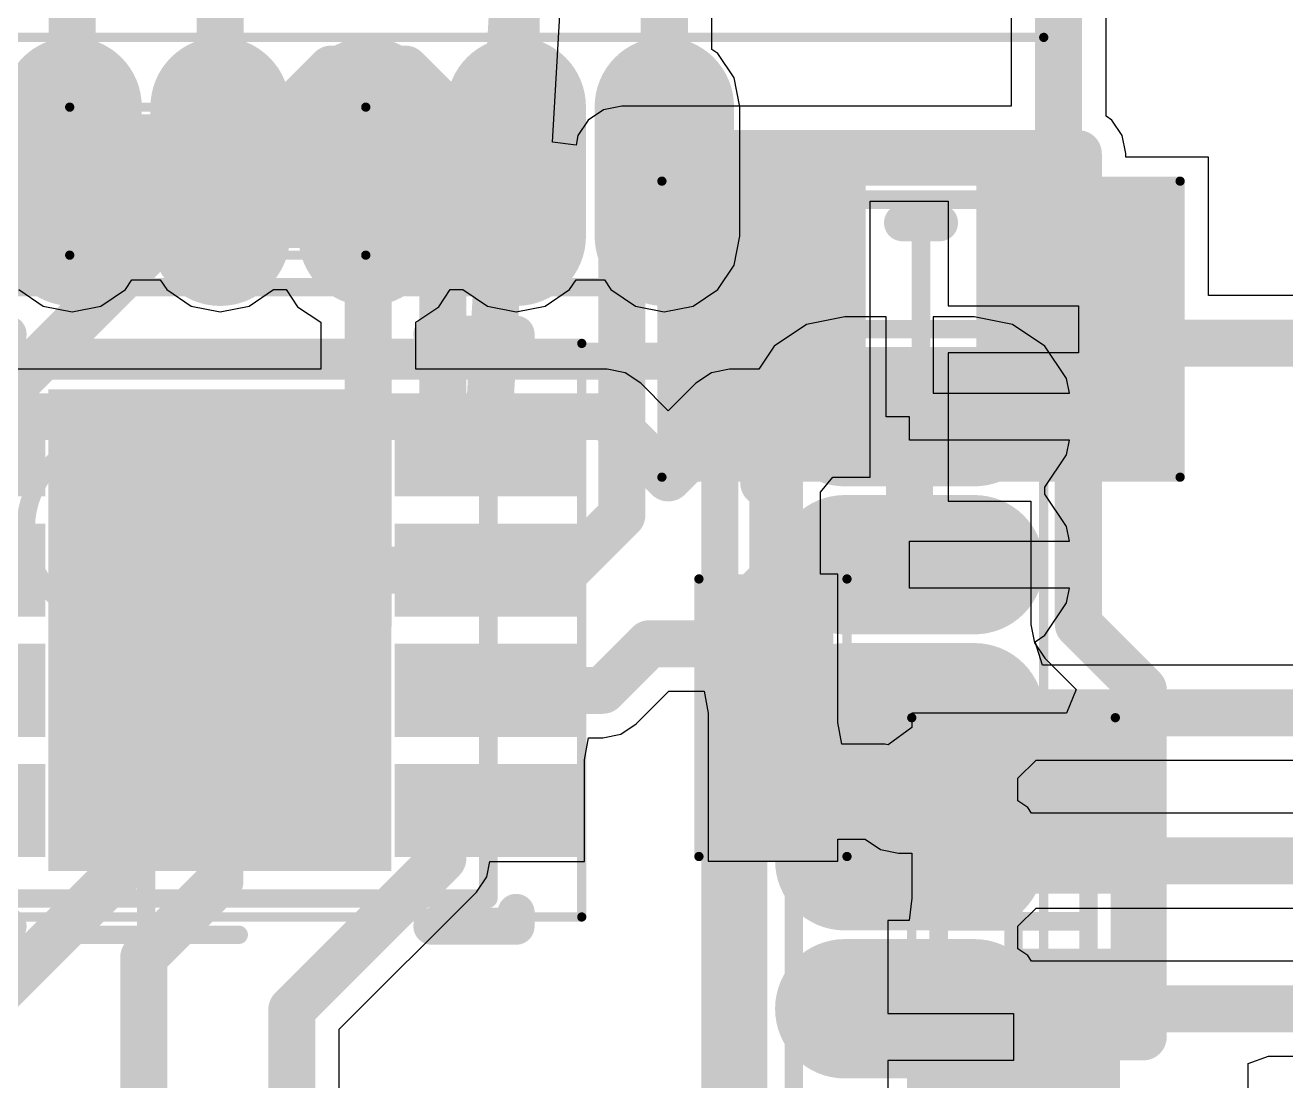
# Model space of a CAD drawing. Header units: millimetres. Extents: x 60.3 to 156.5, y 68.2 to 164.5.
# Drawn here: x 76.56 to 83.37, y 117.26 to 122.97 of the extents above; entities that cross this region are included whole.
import ezdxf

# ---------------------------------------------------------------- set-up
doc = ezdxf.new("R2010")
doc.units = ezdxf.units.MM
for name, color, linetype in [('BottomLayer', 5, 'Continuous'), ('BottomOverlay', 54, 'Continuous'), ('BottomPaste', 16, 'Continuous'), ('BottomSolder', 6, 'Continuous'), ('KeepOutLayer', 6, 'Continuous'), ('Mechanical13', 56, 'Continuous'), ('Mechanical15', 56, 'Continuous'), ('TopLayer', 1, 'Continuous'), ('TopOverlay', 2, 'Continuous'), ('TopPaste', 8, 'Continuous'), ('TopSolder', 216, 'Continuous')]:
    doc.layers.add(name, color=color, linetype=linetype)

# ---------------------------------------------------------------- blocks, each defined once
blk = doc.blocks.new('CAP0805_13')
at = {"layer": 'Mechanical13', "const_width": 0.1}
for points in [[(-1.1, 0.7), (1.1, 0.7)], [(-1.1, -0.7), (-1.1, 0.7)], [(1.1, -0.7), (1.1, 0.7)], [(-1.1, -0.7), (1.1, -0.7)]]:
    blk.add_lwpolyline(points, dxfattribs=at)
at = {"layer": 'Mechanical13', "const_width": 0.05}
for points in [[(-1.125, 0.7, 1), (-1.075, 0.7, 1)], [(-1.125, 0.7, 1), (-1.075, 0.7, 1)], [(1.075, 0.7, 1), (1.125, 0.7, 1)], [(1.075, 0.7, 1), (1.125, 0.7, 1)], [(-1.125, -0.7, 1), (-1.075, -0.7, 1)], [(-1.125, -0.7, 1), (-1.075, -0.7, 1)], [(1.075, -0.7, 1), (1.125, -0.7, 1)], [(1.075, -0.7, 1), (1.125, -0.7, 1)]]:
    blk.add_lwpolyline(points, format="xyb", close=True, dxfattribs=at)
at = {"layer": 'Mechanical15'}
for points, const_width in [([(-1.4, -0.8), (-1.4, 0.8)], 0.05), ([(-1.4, 0.8), (1.4, 0.8)], 0.05), ([(1.4, -0.8), (1.4, 0.8)], 0.05), ([(0, -0.5), (0, 0.5)], 0.1), ([(-0.5, 0), (0.5, 0)], 0.1), ([(-1.4, -0.8), (1.4, -0.8)], 0.05)]:
    blk.add_lwpolyline(points, dxfattribs=dict(at, const_width=const_width))
for points, const_width in [([(-1.4125, 0.8, 1), (-1.3875, 0.8, 1)], 0.025), ([(-1.4125, 0.8, 1), (-1.3875, 0.8, 1)], 0.025), ([(1.3875, 0.8, 1), (1.4125, 0.8, 1)], 0.025), ([(1.3875, 0.8, 1), (1.4125, 0.8, 1)], 0.025), ([(-0.025, 0.5, 1), (0.025, 0.5, 1)], 0.05), ([(-0.525, 0, 1), (-0.475, 0, 1)], 0.05), ([(0.475, 0, 1), (0.525, 0, 1)], 0.05), ([(-0.025, -0.5, 1), (0.025, -0.5, 1)], 0.05), ([(-1.4125, -0.8, 1), (-1.3875, -0.8, 1)], 0.025), ([(-1.4125, -0.8, 1), (-1.3875, -0.8, 1)], 0.025), ([(1.3875, -0.8, 1), (1.4125, -0.8, 1)], 0.025), ([(1.3875, -0.8, 1), (1.4125, -0.8, 1)], 0.025)]:
    blk.add_lwpolyline(points, format="xyb", close=True, dxfattribs=dict(at, const_width=const_width))
at = {"layer": 'TopLayer'}
for points in [[(-0.4, -0.675), (-0.4, 0.675), (-1.3, -0.675), (-1.3, 0.675)], [(1.3, -0.675), (1.3, 0.675), (0.4, -0.675), (0.4, 0.675)]]:
    blk.add_solid(points, dxfattribs=at)
at = {"layer": 'TopOverlay', "const_width": 0.2}
for points in [[(-0.1, 0.575), (0.1, 0.575)], [(-0.1, -0.575), (0.1, -0.575)]]:
    blk.add_lwpolyline(points, dxfattribs=at)
at = {"layer": 'TopOverlay', "const_width": 0.1}
for points in [[(-0.15, 0.575, 1), (-0.05, 0.575, 1)], [(0.05, 0.575, 1), (0.15, 0.575, 1)], [(-0.15, -0.575, 1), (-0.05, -0.575, 1)], [(0.05, -0.575, 1), (0.15, -0.575, 1)]]:
    blk.add_lwpolyline(points, format="xyb", close=True, dxfattribs=at)
at = {"layer": 'TopPaste'}
for points in [[(-0.4, -0.675), (-0.4, 0.675), (-1.3, -0.675), (-1.3, 0.675)], [(1.3, -0.675), (1.3, 0.675), (0.4, -0.675), (0.4, 0.675)]]:
    blk.add_solid(points, dxfattribs=at)
at = {"layer": 'TopSolder'}
for points in [[(-0.2984, -0.7766), (-0.2984, 0.7766), (-1.4016, -0.7766), (-1.4016, 0.7766)], [(1.4016, -0.7766), (1.4016, 0.7766), (0.2984, -0.7766), (0.2984, 0.7766)]]:
    blk.add_solid(points, dxfattribs=at)
blk = doc.blocks.new('CAP0603_15')
at = {"layer": 'Mechanical13', "const_width": 0.1}
for points in [[(0.85, 0.405), (-0.85, 0.405)], [(-0.85, -0.405), (-0.85, 0.405)], [(0.85, -0.405), (0.85, 0.405)], [(0.85, -0.405), (-0.85, -0.405)]]:
    blk.add_lwpolyline(points, dxfattribs=at)
at = {"layer": 'Mechanical13', "const_width": 0.05}
for points in [[(-0.875, 0.405, 1), (-0.825, 0.405, 1)], [(-0.875, 0.405, 1), (-0.825, 0.405, 1)], [(0.825, 0.405, 1), (0.875, 0.405, 1)], [(0.825, 0.405, 1), (0.875, 0.405, 1)], [(-0.875, -0.405, 1), (-0.825, -0.405, 1)], [(-0.875, -0.405, 1), (-0.825, -0.405, 1)], [(0.825, -0.405, 1), (0.875, -0.405, 1)], [(0.825, -0.405, 1), (0.875, -0.405, 1)]]:
    blk.add_lwpolyline(points, format="xyb", close=True, dxfattribs=at)
at = {"layer": 'Mechanical15'}
for points, const_width in [([(1.1, 0.55), (-1.1, 0.55)], 0.05), ([(-1.1, -0.55), (-1.1, 0.55)], 0.05), ([(1.1, -0.55), (1.1, 0.55)], 0.05), ([(0, -0.405), (0, 0.405)], 0.1), ([(0.405, 0), (-0.405, 0)], 0.1), ([(1.1, -0.55), (-1.1, -0.55)], 0.05)]:
    blk.add_lwpolyline(points, dxfattribs=dict(at, const_width=const_width))
for points, const_width in [([(-1.1125, 0.55, 1), (-1.0875, 0.55, 1)], 0.025), ([(-1.1125, 0.55, 1), (-1.0875, 0.55, 1)], 0.025), ([(1.0875, 0.55, 1), (1.1125, 0.55, 1)], 0.025), ([(1.0875, 0.55, 1), (1.1125, 0.55, 1)], 0.025), ([(-0.025, 0.405, 1), (0.025, 0.405, 1)], 0.05), ([(-0.43, 0, 1), (-0.38, 0, 1)], 0.05), ([(0.38, 0, 1), (0.43, 0, 1)], 0.05), ([(-0.025, -0.405, 1), (0.025, -0.405, 1)], 0.05), ([(-1.1125, -0.55, 1), (-1.0875, -0.55, 1)], 0.025), ([(-1.1125, -0.55, 1), (-1.0875, -0.55, 1)], 0.025), ([(1.0875, -0.55, 1), (1.1125, -0.55, 1)], 0.025), ([(1.0875, -0.55, 1), (1.1125, -0.55, 1)], 0.025)]:
    blk.add_lwpolyline(points, format="xyb", close=True, dxfattribs=dict(at, const_width=const_width))
at = {"layer": 'TopLayer'}
for points in [[(-0.25, -0.425), (-0.25, 0.425), (-1, -0.425), (-1, 0.425)], [(1, -0.425), (1, 0.425), (0.25, -0.425), (0.25, 0.425)]]:
    blk.add_solid(points, dxfattribs=at)
at = {"layer": 'TopPaste'}
for points in [[(-0.25, -0.425), (-0.25, 0.425), (-1, -0.425), (-1, 0.425)], [(1, -0.425), (1, 0.425), (0.25, -0.425), (0.25, 0.425)]]:
    blk.add_solid(points, dxfattribs=at)
at = {"layer": 'TopSolder'}
for points in [[(-0.1484, -0.5266), (-0.1484, 0.5266), (-1.1016, -0.5266), (-1.1016, 0.5266)], [(1.1016, -0.5266), (1.1016, 0.5266), (0.1484, -0.5266), (0.1484, 0.5266)]]:
    blk.add_solid(points, dxfattribs=at)
blk = doc.blocks.new('CAP0402_19')
at = {"layer": 'Mechanical13', "const_width": 0.1}
for points in [[(-0.5501, 0.275), (0.55, 0.275)], [(-0.5501, -0.275), (-0.5501, 0.275)], [(0.55, -0.275), (0.55, 0.275)], [(-0.5501, -0.275), (0.55, -0.275)]]:
    blk.add_lwpolyline(points, dxfattribs=at)
at = {"layer": 'Mechanical13', "const_width": 0.05}
for points in [[(-0.5751, 0.275, 1), (-0.5251, 0.275, 1)], [(-0.5751, 0.275, 1), (-0.5251, 0.275, 1)], [(0.525, 0.275, 1), (0.575, 0.275, 1)], [(0.525, 0.275, 1), (0.575, 0.275, 1)], [(-0.5751, -0.275, 1), (-0.5251, -0.275, 1)], [(-0.5751, -0.275, 1), (-0.5251, -0.275, 1)], [(0.525, -0.275, 1), (0.575, -0.275, 1)], [(0.525, -0.275, 1), (0.575, -0.275, 1)]]:
    blk.add_lwpolyline(points, format="xyb", close=True, dxfattribs=at)
at = {"layer": 'Mechanical15'}
for points, const_width in [([(-0.8001, -0.4), (-0.8001, 0.4)], 0.05), ([(-0.8001, 0.4), (0.7999, 0.4)], 0.05), ([(0.7999, -0.4), (0.7999, 0.4)], 0.05), ([(-0.0001, -0.275), (-0.0001, 0.275)], 0.1), ([(-0.275, 0), (0.2749, 0)], 0.1), ([(-0.8001, -0.4), (0.7999, -0.4)], 0.05)]:
    blk.add_lwpolyline(points, dxfattribs=dict(at, const_width=const_width))
for points, const_width in [([(-0.8126, 0.4, 1), (-0.7876, 0.4, 1)], 0.025), ([(-0.8126, 0.4, 1), (-0.7876, 0.4, 1)], 0.025), ([(0.7874, 0.4, 1), (0.8124, 0.4, 1)], 0.025), ([(0.7874, 0.4, 1), (0.8124, 0.4, 1)], 0.025), ([(-0.0251, 0.275, 1), (0.0249, 0.275, 1)], 0.05), ([(-0.3, 0, 1), (-0.25, 0, 1)], 0.05), ([(0.2499, 0, 1), (0.2999, 0, 1)], 0.05), ([(-0.0251, -0.275, 1), (0.0249, -0.275, 1)], 0.05), ([(-0.8126, -0.4, 1), (-0.7876, -0.4, 1)], 0.025), ([(-0.8126, -0.4, 1), (-0.7876, -0.4, 1)], 0.025), ([(0.7874, -0.4, 1), (0.8124, -0.4, 1)], 0.025), ([(0.7874, -0.4, 1), (0.8124, -0.4, 1)], 0.025)]:
    blk.add_lwpolyline(points, format="xyb", close=True, dxfattribs=dict(at, const_width=const_width))
at = {"layer": 'TopLayer'}
for points in [[(-0.1401, -0.26), (-0.1401, 0.26), (-0.6801, -0.26), (-0.6801, 0.26)], [(0.68, -0.26), (0.68, 0.26), (0.14, -0.26), (0.14, 0.26)]]:
    blk.add_solid(points, dxfattribs=at)
at = {"layer": 'TopPaste'}
for points in [[(-0.1401, -0.26), (-0.1401, 0.26), (-0.6801, -0.26), (-0.6801, 0.26)], [(0.68, -0.26), (0.68, 0.26), (0.14, -0.26), (0.14, 0.26)]]:
    blk.add_solid(points, dxfattribs=at)
at = {"layer": 'TopSolder'}
for points in [[(-0.0385, -0.3616), (-0.0385, 0.3616), (-0.7817, -0.3616), (-0.7817, 0.3616)], [(0.7816, -0.3616), (0.7816, 0.3616), (0.0384, -0.3616), (0.0384, 0.3616)]]:
    blk.add_solid(points, dxfattribs=at)
blk = doc.blocks.new('RES0402_58')
at = {"layer": 'Mechanical13', "const_width": 0.1}
for points in [[(-0.55, -0.275), (-0.55, 0.275)], [(0.55, 0.275), (-0.55, 0.275)], [(0.55, -0.275), (0.55, 0.275)], [(0.55, -0.275), (-0.55, -0.275)]]:
    blk.add_lwpolyline(points, dxfattribs=at)
at = {"layer": 'Mechanical13', "const_width": 0.05}
for points in [[(-0.575, 0.275, 1), (-0.525, 0.275, 1)], [(-0.575, 0.275, 1), (-0.525, 0.275, 1)], [(0.525, 0.275, 1), (0.575, 0.275, 1)], [(0.525, 0.275, 1), (0.575, 0.275, 1)], [(-0.575, -0.275, 1), (-0.525, -0.275, 1)], [(-0.575, -0.275, 1), (-0.525, -0.275, 1)], [(0.525, -0.275, 1), (0.575, -0.275, 1)], [(0.525, -0.275, 1), (0.575, -0.275, 1)]]:
    blk.add_lwpolyline(points, format="xyb", close=True, dxfattribs=at)
at = {"layer": 'Mechanical15'}
for points, const_width in [([(-0.75, -0.4), (-0.75, 0.4)], 0.05), ([(0.75, 0.4), (-0.75, 0.4)], 0.05), ([(0.75, -0.4), (0.75, 0.4)], 0.05), ([(0, -0.275), (0, 0.275)], 0.1), ([(0.275, 0), (-0.275, 0)], 0.1), ([(0.75, -0.4), (-0.75, -0.4)], 0.05)]:
    blk.add_lwpolyline(points, dxfattribs=dict(at, const_width=const_width))
for points, const_width in [([(-0.7625, 0.4, 1), (-0.7375, 0.4, 1)], 0.025), ([(-0.7625, 0.4, 1), (-0.7375, 0.4, 1)], 0.025), ([(0.7375, 0.4, 1), (0.7625, 0.4, 1)], 0.025), ([(0.7375, 0.4, 1), (0.7625, 0.4, 1)], 0.025), ([(-0.025, 0.275, 1), (0.025, 0.275, 1)], 0.05), ([(-0.3, 0, 1), (-0.25, 0, 1)], 0.05), ([(0.25, 0, 1), (0.3, 0, 1)], 0.05), ([(-0.025, -0.275, 1), (0.025, -0.275, 1)], 0.05), ([(-0.7625, -0.4, 1), (-0.7375, -0.4, 1)], 0.025), ([(-0.7625, -0.4, 1), (-0.7375, -0.4, 1)], 0.025), ([(0.7375, -0.4, 1), (0.7625, -0.4, 1)], 0.025), ([(0.7375, -0.4, 1), (0.7625, -0.4, 1)], 0.025)]:
    blk.add_lwpolyline(points, format="xyb", close=True, dxfattribs=dict(at, const_width=const_width))
at = {"layer": 'TopLayer'}
for points in [[(-0.15, -0.225), (-0.15, 0.225), (-0.65, -0.225), (-0.65, 0.225)], [(0.65, -0.225), (0.65, 0.225), (0.15, -0.225), (0.15, 0.225)]]:
    blk.add_solid(points, dxfattribs=at)
at = {"layer": 'TopPaste'}
for points in [[(-0.15, -0.225), (-0.15, 0.225), (-0.65, -0.225), (-0.65, 0.225)], [(0.65, -0.225), (0.65, 0.225), (0.15, -0.225), (0.15, 0.225)]]:
    blk.add_solid(points, dxfattribs=at)
at = {"layer": 'TopSolder'}
for points in [[(-0.0484, -0.3266), (-0.0484, 0.3266), (-0.7516, -0.3266), (-0.7516, 0.3266)], [(0.7516, -0.3266), (0.7516, 0.3266), (0.0484, -0.3266), (0.0484, 0.3266)]]:
    blk.add_solid(points, dxfattribs=at)
blk = doc.blocks.new('LQFP32_B_66')
at = {"layer": 'BottomLayer', "const_width": 0.55}
for points in [[(4.475, 0.4), (3.775, 0.4)], [(4.475, -0.4), (3.775, -0.4)], [(4.475, -1.2), (3.775, -1.2)], [(4.475, -2), (3.775, -2)], [(4.475, -2.8), (3.775, -2.8)], [(-0.4, -3.775), (-0.4, -4.475)], [(0.4, -3.775), (0.4, -4.475)], [(1.2, -3.775), (1.2, -4.475)], [(2, -3.775), (2, -4.475)], [(2.8, -3.775), (2.8, -4.475)]]:
    blk.add_lwpolyline(points, dxfattribs=at)
at = {"layer": 'BottomLayer', "const_width": 0.275}
for points in [[(3.6375, 0.4, 1), (3.9125, 0.4, 1)], [(4.3375, 0.4, 1), (4.6125, 0.4, 1)], [(3.6375, -0.4, 1), (3.9125, -0.4, 1)], [(4.3375, -0.4, 1), (4.6125, -0.4, 1)], [(3.6375, -1.2, 1), (3.9125, -1.2, 1)], [(4.3375, -1.2, 1), (4.6125, -1.2, 1)], [(3.6375, -2, 1), (3.9125, -2, 1)], [(4.3375, -2, 1), (4.6125, -2, 1)], [(3.6375, -2.8, 1), (3.9125, -2.8, 1)], [(4.3375, -2.8, 1), (4.6125, -2.8, 1)], [(-0.5375, -3.775, 1), (-0.2625, -3.775, 1)], [(0.2625, -3.775, 1), (0.5375, -3.775, 1)], [(1.0625, -3.775, 1), (1.3375, -3.775, 1)], [(1.8625, -3.775, 1), (2.1375, -3.775, 1)], [(2.6625, -3.775, 1), (2.9375, -3.775, 1)], [(-0.5375, -4.475, 1), (-0.2625, -4.475, 1)], [(0.2625, -4.475, 1), (0.5375, -4.475, 1)], [(1.0625, -4.475, 1), (1.3375, -4.475, 1)], [(1.8625, -4.475, 1), (2.1375, -4.475, 1)], [(2.6625, -4.475, 1), (2.9375, -4.475, 1)]]:
    blk.add_lwpolyline(points, format="xyb", close=True, dxfattribs=at)
at = {"layer": 'BottomOverlay', "const_width": 0.2}
for points in [[(3.1, 3.1), (3.1, -3.1)], [(-3.1, -3.1), (3.1, -3.1)]]:
    blk.add_lwpolyline(points, dxfattribs=at)
at = {"layer": 'BottomOverlay', "const_width": 0.1}
blk.add_lwpolyline([(3.05, -3.1, 1), (3.15, -3.1, 1)], format="xyb", close=True, dxfattribs=at)
blk.add_lwpolyline([(3.05, -3.1, 1), (3.15, -3.1, 1)], format="xyb", close=True, dxfattribs=at)
at = {"layer": 'BottomPaste', "const_width": 0.55}
for points in [[(4.475, 0.4), (3.775, 0.4)], [(4.475, -0.4), (3.775, -0.4)], [(4.475, -1.2), (3.775, -1.2)], [(4.475, -2), (3.775, -2)], [(4.475, -2.8), (3.775, -2.8)], [(-0.4, -3.775), (-0.4, -4.475)], [(0.4, -3.775), (0.4, -4.475)], [(1.2, -3.775), (1.2, -4.475)], [(2, -3.775), (2, -4.475)], [(2.8, -3.775), (2.8, -4.475)]]:
    blk.add_lwpolyline(points, dxfattribs=at)
at = {"layer": 'BottomPaste', "const_width": 0.275}
for points in [[(3.6375, 0.4, 1), (3.9125, 0.4, 1)], [(4.3375, 0.4, 1), (4.6125, 0.4, 1)], [(3.6375, -0.4, 1), (3.9125, -0.4, 1)], [(4.3375, -0.4, 1), (4.6125, -0.4, 1)], [(3.6375, -1.2, 1), (3.9125, -1.2, 1)], [(4.3375, -1.2, 1), (4.6125, -1.2, 1)], [(3.6375, -2, 1), (3.9125, -2, 1)], [(4.3375, -2, 1), (4.6125, -2, 1)], [(3.6375, -2.8, 1), (3.9125, -2.8, 1)], [(4.3375, -2.8, 1), (4.6125, -2.8, 1)], [(-0.5375, -3.775, 1), (-0.2625, -3.775, 1)], [(0.2625, -3.775, 1), (0.5375, -3.775, 1)], [(1.0625, -3.775, 1), (1.3375, -3.775, 1)], [(1.8625, -3.775, 1), (2.1375, -3.775, 1)], [(2.6625, -3.775, 1), (2.9375, -3.775, 1)], [(-0.5375, -4.475, 1), (-0.2625, -4.475, 1)], [(0.2625, -4.475, 1), (0.5375, -4.475, 1)], [(1.0625, -4.475, 1), (1.3375, -4.475, 1)], [(1.8625, -4.475, 1), (2.1375, -4.475, 1)], [(2.6625, -4.475, 1), (2.9375, -4.475, 1)]]:
    blk.add_lwpolyline(points, format="xyb", close=True, dxfattribs=at)
at = {"layer": 'BottomSolder', "const_width": 0.7532}
for points in [[(4.475, 0.4), (3.775, 0.4)], [(4.475, -0.4), (3.775, -0.4)], [(4.475, -1.2), (3.775, -1.2)], [(4.475, -2), (3.775, -2)], [(4.475, -2.8), (3.775, -2.8)], [(-0.4, -3.775), (-0.4, -4.475)], [(0.4, -3.775), (0.4, -4.475)], [(1.2, -3.775), (1.2, -4.475)], [(2, -3.775), (2, -4.475)], [(2.8, -3.775), (2.8, -4.475)]]:
    blk.add_lwpolyline(points, dxfattribs=at)
at = {"layer": 'BottomSolder', "const_width": 0.3766}
for points in [[(3.5867, 0.4, 1), (3.9633, 0.4, 1)], [(4.2867, 0.4, 1), (4.6633, 0.4, 1)], [(3.5867, -0.4, 1), (3.9633, -0.4, 1)], [(4.2867, -0.4, 1), (4.6633, -0.4, 1)], [(3.5867, -1.2, 1), (3.9633, -1.2, 1)], [(4.2867, -1.2, 1), (4.6633, -1.2, 1)], [(3.5867, -2, 1), (3.9633, -2, 1)], [(4.2867, -2, 1), (4.6633, -2, 1)], [(3.5867, -2.8, 1), (3.9633, -2.8, 1)], [(4.2867, -2.8, 1), (4.6633, -2.8, 1)], [(-0.5883, -3.775, 1), (-0.2117, -3.775, 1)], [(0.2117, -3.775, 1), (0.5883, -3.775, 1)], [(1.0117, -3.775, 1), (1.3883, -3.775, 1)], [(1.8117, -3.775, 1), (2.1883, -3.775, 1)], [(2.6117, -3.775, 1), (2.9883, -3.775, 1)], [(-0.5883, -4.475, 1), (-0.2117, -4.475, 1)], [(0.2117, -4.475, 1), (0.5883, -4.475, 1)], [(1.0117, -4.475, 1), (1.3883, -4.475, 1)], [(1.8117, -4.475, 1), (2.1883, -4.475, 1)], [(2.6117, -4.475, 1), (2.9883, -4.475, 1)]]:
    blk.add_lwpolyline(points, format="xyb", close=True, dxfattribs=at)
at = {"layer": 'Mechanical13', "const_width": 0.1}
for points in [[(3.5, 3.5), (3.5, -3.5)], [(-3.5, -3.5), (3.5, -3.5)]]:
    blk.add_lwpolyline(points, dxfattribs=at)
at = {"layer": 'Mechanical13', "const_width": 0.05}
blk.add_lwpolyline([(3.475, -3.5, 1), (3.525, -3.5, 1)], format="xyb", close=True, dxfattribs=at)
blk.add_lwpolyline([(3.475, -3.5, 1), (3.525, -3.5, 1)], format="xyb", close=True, dxfattribs=at)
at = {"layer": 'Mechanical15'}
for points, const_width in [([(4.85, 4.85), (4.85, -4.85)], 0.05), ([(0, 0.5), (0, -0.5)], 0.1), ([(-0.5, 0), (0.5, 0)], 0.1), ([(-4.85, -4.85), (4.85, -4.85)], 0.05)]:
    blk.add_lwpolyline(points, dxfattribs=dict(at, const_width=const_width))
for points, const_width in [([(-0.025, 0.5, 1), (0.025, 0.5, 1)], 0.05), ([(-0.525, 0, 1), (-0.475, 0, 1)], 0.05), ([(0.475, 0, 1), (0.525, 0, 1)], 0.05), ([(-0.025, -0.5, 1), (0.025, -0.5, 1)], 0.05), ([(4.8375, -4.85, 1), (4.8625, -4.85, 1)], 0.025), ([(4.8375, -4.85, 1), (4.8625, -4.85, 1)], 0.025)]:
    blk.add_lwpolyline(points, format="xyb", close=True, dxfattribs=dict(at, const_width=const_width))
blk = doc.blocks.new('VSON8_69')
at = {"layer": 'Mechanical13', "const_width": 0.1}
for points in [[(-1.45, -1.45), (-1.45, 1.45)], [(-1.45, 1.45), (1.45, 1.45)], [(1.45, -1.45), (1.45, 1.45)], [(-1.45, -1.45), (1.45, -1.45)]]:
    blk.add_lwpolyline(points, dxfattribs=at)
at = {"layer": 'Mechanical13'}
for points, const_width in [([(-1.475, 1.45, 1), (-1.425, 1.45, 1)], 0.05), ([(-1.475, 1.45, 1), (-1.425, 1.45, 1)], 0.05), ([(1.425, 1.45, 1), (1.475, 1.45, 1)], 0.05), ([(1.425, 1.45, 1), (1.475, 1.45, 1)], 0.05), ([(-0.05, 0.55, 1), (-1.05, 0.55, 1)], 0.1), ([(-1.075, 0.55, 1), (-1.025, 0.55, 1)], 0.05), ([(-0.075, 0.55, 1), (-0.025, 0.55, 1)], 0.05), ([(-1.475, -1.45, 1), (-1.425, -1.45, 1)], 0.05), ([(-1.475, -1.45, 1), (-1.425, -1.45, 1)], 0.05), ([(1.425, -1.45, 1), (1.475, -1.45, 1)], 0.05), ([(1.425, -1.45, 1), (1.475, -1.45, 1)], 0.05)]:
    blk.add_lwpolyline(points, format="xyb", close=True, dxfattribs=dict(at, const_width=const_width))
at = {"layer": 'Mechanical15'}
for points, const_width in [([(-1.955, -1.55), (-1.955, 1.55)], 0.05), ([(-1.955, 1.55), (1.955, 1.55)], 0.05), ([(1.955, -1.55), (1.955, 1.55)], 0.05), ([(0, -0.5), (0, 0.5)], 0.1), ([(-0.5, 0), (0.5, 0)], 0.1), ([(-1.955, -1.55), (1.955, -1.55)], 0.05)]:
    blk.add_lwpolyline(points, dxfattribs=dict(at, const_width=const_width))
for points, const_width in [([(-1.9675, 1.55, 1), (-1.9425, 1.55, 1)], 0.025), ([(-1.9675, 1.55, 1), (-1.9425, 1.55, 1)], 0.025), ([(1.9425, 1.55, 1), (1.9675, 1.55, 1)], 0.025), ([(1.9425, 1.55, 1), (1.9675, 1.55, 1)], 0.025), ([(-0.025, 0.5, 1), (0.025, 0.5, 1)], 0.05), ([(-0.525, 0, 1), (-0.475, 0, 1)], 0.05), ([(0.475, 0, 1), (0.525, 0, 1)], 0.05), ([(-0.025, -0.5, 1), (0.025, -0.5, 1)], 0.05), ([(-1.9675, -1.55, 1), (-1.9425, -1.55, 1)], 0.025), ([(-1.9675, -1.55, 1), (-1.9425, -1.55, 1)], 0.025), ([(1.9425, -1.55, 1), (1.9675, -1.55, 1)], 0.025), ([(1.9425, -1.55, 1), (1.9675, -1.55, 1)], 0.025)]:
    blk.add_lwpolyline(points, format="xyb", close=True, dxfattribs=dict(at, const_width=const_width))
at = {"layer": 'TopLayer'}
for points in [[(0.825, -1.2), (0.825, 1.2), (-0.825, -1.2), (-0.825, 1.2)], [(-1.045, 0.825), (-1.045, 1.125), (-1.845, 0.825), (-1.845, 1.125)], [(1.845, 0.825), (1.845, 1.125), (1.045, 0.825), (1.045, 1.125)], [(-1.045, 0.175), (-1.045, 0.475), (-1.845, 0.175), (-1.845, 0.475)], [(1.845, 0.175), (1.845, 0.475), (1.045, 0.175), (1.045, 0.475)], [(-1.045, -0.475), (-1.045, -0.175), (-1.845, -0.475), (-1.845, -0.175)], [(1.845, -0.475), (1.845, -0.175), (1.045, -0.475), (1.045, -0.175)], [(-1.045, -1.125), (-1.045, -0.825), (-1.845, -1.125), (-1.845, -0.825)], [(1.845, -1.125), (1.845, -0.825), (1.045, -1.125), (1.045, -0.825)]]:
    blk.add_solid(points, dxfattribs=at)
at = {"layer": 'TopOverlay'}
for points, const_width in [([(-1.95, 1.6, 1), (-2.05, 1.6, 1)], 0.1), ([(-2.075, 1.6, 1), (-2.025, 1.6, 1)], 0.05), ([(-1.975, 1.6, 1), (-1.925, 1.6, 1)], 0.05), ([(-1.65, 1.6, 1), (-1.55, 1.6, 1)], 0.1), ([(-1.65, 1.6, 1), (-1.55, 1.6, 1)], 0.1), ([(-1.195, 1.6, 1), (-1.095, 1.6, 1)], 0.1), ([(1.095, 1.6, 1), (1.195, 1.6, 1)], 0.1), ([(1.55, 1.6, 1), (1.65, 1.6, 1)], 0.1), ([(1.55, 1.6, 1), (1.65, 1.6, 1)], 0.1), ([(-1.65, 1.525, 1), (-1.55, 1.525, 1)], 0.1), ([(1.55, 1.525, 1), (1.65, 1.525, 1)], 0.1), ([(-1.65, -1.525, 1), (-1.55, -1.525, 1)], 0.1), ([(1.55, -1.525, 1), (1.65, -1.525, 1)], 0.1), ([(-1.65, -1.6, 1), (-1.55, -1.6, 1)], 0.1), ([(-1.65, -1.6, 1), (-1.55, -1.6, 1)], 0.1), ([(-1.195, -1.6, 1), (-1.095, -1.6, 1)], 0.1), ([(1.095, -1.6, 1), (1.195, -1.6, 1)], 0.1), ([(1.55, -1.6, 1), (1.65, -1.6, 1)], 0.1), ([(1.55, -1.6, 1), (1.65, -1.6, 1)], 0.1)]:
    blk.add_lwpolyline(points, format="xyb", close=True, dxfattribs=dict(at, const_width=const_width))
at = {"layer": 'TopOverlay', "const_width": 0.2}
for points in [[(-1.6, 1.525), (-1.6, 1.6)], [(-1.6, 1.6), (-1.145, 1.6)], [(1.145, 1.6), (1.6, 1.6)], [(1.6, 1.525), (1.6, 1.6)], [(-1.6, -1.6), (-1.6, -1.525)], [(1.6, -1.6), (1.6, -1.525)], [(-1.6, -1.6), (-1.145, -1.6)], [(1.145, -1.6), (1.6, -1.6)]]:
    blk.add_lwpolyline(points, dxfattribs=at)
at = {"layer": 'TopPaste'}
for points in [[(0.825, -1.2), (0.825, 1.2), (-0.825, -1.2), (-0.825, 1.2)], [(-1.045, 0.825), (-1.045, 1.125), (-1.845, 0.825), (-1.845, 1.125)], [(1.845, 0.825), (1.845, 1.125), (1.045, 0.825), (1.045, 1.125)], [(-1.045, 0.175), (-1.045, 0.475), (-1.845, 0.175), (-1.845, 0.475)], [(1.845, 0.175), (1.845, 0.475), (1.045, 0.175), (1.045, 0.475)], [(-1.045, -0.475), (-1.045, -0.175), (-1.845, -0.475), (-1.845, -0.175)], [(1.845, -0.475), (1.845, -0.175), (1.045, -0.475), (1.045, -0.175)], [(-1.045, -1.125), (-1.045, -0.825), (-1.845, -1.125), (-1.845, -0.825)], [(1.845, -1.125), (1.845, -0.825), (1.045, -1.125), (1.045, -0.825)]]:
    blk.add_solid(points, dxfattribs=at)
at = {"layer": 'TopSolder'}
for points in [[(0.9266, -1.3016), (0.9266, 1.3016), (-0.9266, -1.3016), (-0.9266, 1.3016)], [(-0.9434, 0.7234), (-0.9434, 1.2266), (-1.9466, 0.7234), (-1.9466, 1.2266)], [(1.9466, 0.7234), (1.9466, 1.2266), (0.9434, 0.7234), (0.9434, 1.2266)], [(-0.9434, 0.0734), (-0.9434, 0.5766), (-1.9466, 0.0734), (-1.9466, 0.5766)], [(1.9466, 0.0734), (1.9466, 0.5766), (0.9434, 0.0734), (0.9434, 0.5766)], [(-0.9434, -0.5766), (-0.9434, -0.0734), (-1.9466, -0.5766), (-1.9466, -0.0734)], [(1.9466, -0.5766), (1.9466, -0.0734), (0.9434, -0.5766), (0.9434, -0.0734)], [(-0.9434, -1.2266), (-0.9434, -0.7234), (-1.9466, -1.2266), (-1.9466, -0.7234)], [(1.9466, -1.2266), (1.9466, -0.7234), (0.9434, -1.2266), (0.9434, -0.7234)]]:
    blk.add_solid(points, dxfattribs=at)

msp = doc.modelspace()

# ---------------------------------------------------------------- linework, layer by layer
at = {"layer": 'BottomLayer'}
for p, q in [((80.2699, 122.8384), (80.2699, 124.427)), ((80.3014, 122.8174), (80.2699, 122.8384)), ((80.3898, 122.6851), (80.3014, 122.8174)), ((80.4208, 122.529), (80.3898, 122.6851)), ((80.4208, 121.829), (80.4208, 122.529)), ((80.3898, 121.673), (80.4208, 121.829)), ((80.3014, 121.5406), (80.3898, 121.673)), ((77.1014, 121.5406), (77.1366, 121.5934)), ((77.1366, 121.5934), (77.2894, 121.5934)), ((77.2894, 121.5934), (77.3246, 121.5406)), ((79.5014, 121.5406), (79.5366, 121.5934)), ((79.5366, 121.5934), (79.6894, 121.5934)), ((79.6894, 121.5934), (79.7246, 121.5406)), ((76.5246, 121.5406), (76.6569, 121.4522)), ((76.9691, 121.4522), (77.1014, 121.5406)), ((77.3246, 121.5406), (77.4569, 121.4522)), ((77.7691, 121.4522), (77.9014, 121.5406)), ((77.9014, 121.5406), (77.9695, 121.5406)), ((77.9695, 121.5406), (78.0316, 121.4476)), ((78.7944, 121.4476), (78.8565, 121.5406)), ((78.8565, 121.5406), (78.9246, 121.5406)), ((78.9246, 121.5406), (79.0569, 121.4522)), ((79.3691, 121.4522), (79.5014, 121.5406)), ((79.7246, 121.5406), (79.8569, 121.4522)), ((80.1691, 121.4522), (80.3014, 121.5406)), ((76.6569, 121.4522), (76.813, 121.4212)), ((76.813, 121.4212), (76.9691, 121.4522)), ((77.4569, 121.4522), (77.613, 121.4212)), ((77.613, 121.4212), (77.7691, 121.4522)), ((78.0316, 121.4476), (78.1561, 121.3645)), ((78.6699, 121.3645), (78.7944, 121.4476)), ((79.0569, 121.4522), (79.213, 121.4212)), ((79.213, 121.4212), (79.3691, 121.4522)), ((79.8569, 121.4522), (80.013, 121.4212)), ((80.013, 121.4212), (80.1691, 121.4522)), ((80.988, 121.3934), (80.7816, 121.3524)), ((81.211, 121.3934), (80.988, 121.3934)), ((81.211, 120.8541), (81.211, 121.3934)), ((81.688, 121.3934), (81.465, 121.3934)), ((81.465, 121.3934), (81.465, 120.9811)), ((81.8944, 121.3524), (81.688, 121.3934)), ((78.1561, 121.3645), (78.1561, 121.111)), ((78.6699, 121.111), (78.6699, 121.3645)), ((80.7816, 121.3524), (80.6066, 121.2354)), ((82.0694, 121.2354), (81.8944, 121.3524)), ((80.6066, 121.2354), (80.5235, 121.111)), ((82.1863, 121.0605), (82.0694, 121.2354)), ((78.1561, 121.111), (73.9025, 121.111)), ((79.7035, 121.111), (78.6699, 121.111)), ((79.8018, 121.0914), (79.7035, 121.111)), ((80.3656, 121.111), (80.2673, 121.0914)), ((80.5235, 121.111), (80.3656, 121.111)), ((80.3656, 121.111), (80.3656, 121.111)), ((79.8852, 121.0357), (79.8018, 121.0914)), ((80.2673, 121.0914), (80.1839, 121.0357)), ((82.2021, 120.9811), (82.1863, 121.0605)), ((80.0345, 120.8864), (79.8852, 121.0357)), ((80.1839, 121.0357), (80.0345, 120.8864)), ((81.465, 120.9811), (82.2021, 120.9811)), ((81.338, 120.8541), (81.211, 120.8541)), ((81.338, 120.7271), (81.338, 120.8541)), ((82.2021, 120.7271), (81.338, 120.7271)), ((82.1863, 120.6477), (82.2021, 120.7271)), ((82.0694, 120.4727), (82.1863, 120.6477)), ((82.0694, 120.4354), (82.0694, 120.4727)), ((82.1863, 120.2605), (82.0694, 120.4354)), ((82.2021, 120.1811), (82.1863, 120.2605)), ((81.338, 119.9271), (81.338, 120.1811)), ((81.338, 120.1811), (82.2021, 120.1811)), ((82.2021, 119.9271), (81.338, 119.9271)), ((82.1863, 119.8477), (82.2021, 119.9271)), ((82.0694, 119.6727), (82.1863, 119.8477)), ((82.0175, 119.638), (82.0694, 119.6727)), ((82.056, 119.511), (82.0175, 119.638)), ((86.2536, 119.511), (82.056, 119.511)), ((81.9237, 118.9007), (82.023, 118.9971)), ((82.023, 118.9971), (86.36, 118.9971)), ((81.9237, 118.7777), (81.9237, 118.9007)), ((81.9764, 118.7425), (81.9237, 118.7777)), ((81.9974, 118.711), (81.9764, 118.7425)), ((90.0459, 118.711), (81.9974, 118.711)), ((81.9236, 118.1007), (82.023, 118.1971)), ((82.023, 118.1971), (89.9395, 118.1971)), ((81.9236, 117.9777), (81.9236, 118.1007)), ((81.9764, 117.9424), (81.9236, 117.9777)), ((81.9974, 117.911), (81.9764, 117.9424)), ((88.306, 117.911), (81.9974, 117.911)), ((83.167, 117.358), (83.2778, 117.3971)), ((83.2778, 117.3971), (88.1996, 117.3971)), ((83.167, 116.981), (83.167, 117.358))]:
    msp.add_line(p, q, dxfattribs=at)
at = {"layer": 'BottomLayer', "const_width": 0.254}
for points in [[(80.013, 122.179), (80.013, 124.427)], [(79.213, 122.179), (79.213, 124.3426)], [(76.813, 122.179), (76.813, 124.101)], [(77.613, 122.179), (77.613, 123.1298)], [(78.413, 120.8541), (78.413, 122.179)], [(74.041, 120.8541), (78.413, 120.8541)], [(78.413, 119.7356), (78.413, 120.8541)], [(78.413, 120.8541), (79.7035, 120.8541)], [(79.7035, 120.8541), (80.0345, 120.523)], [(80.0345, 120.523), (80.3656, 120.8541)], [(80.3656, 120.8541), (81.338, 120.8541)], [(81.338, 120.0541), (81.338, 120.8541)], [(80.4418, 119.8255), (80.6704, 120.0541)], [(80.6704, 120.0541), (81.338, 120.0541)], [(80.4418, 117.0826), (80.4418, 119.8255)], [(76.013, 117.3356), (78.413, 119.7356)], [(81.338, 119.2541), (86.36, 119.2541)], [(81.338, 118.4541), (90.0459, 118.4541)], [(81.338, 117.654), (88.306, 117.654)]]:
    msp.add_lwpolyline(points, dxfattribs=at)
at = {"layer": 'BottomLayer', "const_width": 0.127}
for points in [[(76.7495, 122.179, 1), (76.8765, 122.179, 1)], [(77.5495, 122.179, 1), (77.6765, 122.179, 1)], [(78.3495, 122.179, 1), (78.4765, 122.179, 1)], [(79.1495, 122.179, 1), (79.2765, 122.179, 1)], [(79.9495, 122.179, 1), (80.0765, 122.179, 1)], [(78.3495, 120.8541, 1), (78.4765, 120.8541, 1)], [(78.3495, 120.8541, 1), (78.4765, 120.8541, 1)], [(78.3495, 120.8541, 1), (78.4765, 120.8541, 1)], [(78.3495, 120.8541, 1), (78.4765, 120.8541, 1)], [(79.64, 120.8541, 1), (79.767, 120.8541, 1)], [(79.64, 120.8541, 1), (79.767, 120.8541, 1)], [(80.3021, 120.8541, 1), (80.4291, 120.8541, 1)], [(80.3021, 120.8541, 1), (80.4291, 120.8541, 1)], [(81.2745, 120.8541, 1), (81.4015, 120.8541, 1)], [(81.2745, 120.8541, 1), (81.4015, 120.8541, 1)], [(79.971, 120.523, 1), (80.098, 120.523, 1)], [(79.971, 120.523, 1), (80.098, 120.523, 1)], [(80.6069, 120.0541, 1), (80.7339, 120.0541, 1)], [(80.6069, 120.0541, 1), (80.7339, 120.0541, 1)], [(81.2745, 120.0541, 1), (81.4015, 120.0541, 1)], [(81.2745, 120.0541, 1), (81.4015, 120.0541, 1)], [(80.3783, 119.8255, 1), (80.5053, 119.8255, 1)], [(80.3783, 119.8255, 1), (80.5053, 119.8255, 1)], [(78.3495, 119.7356, 1), (78.4765, 119.7356, 1)], [(78.3495, 119.7356, 1), (78.4765, 119.7356, 1)], [(81.2745, 119.2541, 1), (81.4015, 119.2541, 1)], [(81.2745, 118.4541, 1), (81.4015, 118.4541, 1)], [(81.2745, 117.654, 1), (81.4015, 117.654, 1)]]:
    msp.add_lwpolyline(points, format="xyb", close=True, dxfattribs=at)
at = {"layer": 'KeepOutLayer', "const_width": 0.254}
msp.add_lwpolyline([(156.4, 116.327, 1), (60.4, 116.327, 1)], format="xyb", close=True, dxfattribs=at)
at = {"layer": 'TopLayer'}
for p, q in [((81.8867, 140.6936), (81.8867, 122.5325)), ((82.4005, 122.4781), (82.4005, 124.8595)), ((79.4095, 122.3384), (79.5497, 124.7864)), ((79.6852, 122.513), (79.6018, 122.4573)), ((79.7835, 122.5325), (79.6852, 122.513)), ((81.8867, 122.5325), (79.7835, 122.5325)), ((82.4317, 122.4573), (82.4005, 122.4781)), ((79.6018, 122.4573), (79.5461, 122.3739)), ((82.4874, 122.3739), (82.4317, 122.4573)), ((79.5358, 122.3223), (79.4095, 122.3384)), ((79.5461, 122.3739), (79.5358, 122.3223)), ((82.5069, 122.2756), (82.4874, 122.3739)), ((82.5069, 122.256), (82.5069, 122.2756)), ((82.954, 122.256), (82.5069, 122.256)), ((82.954, 121.5089), (82.954, 122.256)), ((81.125, 120.527), (81.125, 122.0187)), ((81.125, 122.0187), (81.546, 122.0187)), ((81.546, 122.0187), (81.546, 121.454)), ((81.546, 121.454), (82.25, 121.454)), ((82.25, 121.454), (82.25, 121.2)), ((83.821, 121.5089), (82.954, 121.5089)), ((82.25, 121.2), (81.546, 121.2)), ((81.546, 121.2), (81.546, 120.398)), ((80.8569, 120.4468), (80.9228, 120.527)), ((80.9228, 120.527), (81.125, 120.527)), ((80.8569, 120.002), (80.8569, 120.4468)), ((81.546, 120.398), (81.993, 120.398)), ((81.993, 120.398), (81.993, 119.7308)), ((80.95, 120.002), (80.8569, 120.002)), ((80.95, 119.252), (80.95, 120.002)), ((81.993, 119.7308), (82.0126, 119.6325)), ((82.0126, 119.6325), (82.0683, 119.5491)), ((82.0683, 119.5491), (82.2384, 119.379)), ((79.8615, 119.1933), (80.0382, 119.3701)), ((80.0382, 119.3701), (80.2284, 119.3701)), ((80.2284, 119.3701), (80.25, 119.252)), ((82.2384, 119.379), (82.1858, 119.252)), ((80.25, 119.252), (80.25, 119.202)), ((80.25, 119.202), (80.25, 119.202)), ((80.25, 119.202), (80.25, 118.452)), ((80.95, 119.202), (80.95, 119.252)), ((80.95, 119.252), (80.95, 119.252)), ((80.9716, 119.084), (80.95, 119.202)), ((82.1858, 119.252), (81.35, 119.252)), ((81.35, 119.252), (81.35, 119.1736)), ((79.6798, 119.1181), (79.7781, 119.1376)), ((79.7781, 119.1376), (79.8615, 119.1933)), ((81.35, 119.1736), (81.223, 119.0802)), ((79.5819, 119), (79.6036, 119.1181)), ((79.6036, 119.1181), (79.6798, 119.1181)), ((81.2038, 119.084), (80.9716, 119.084)), ((81.223, 119.0802), (81.2038, 119.084)), ((79.5819, 118.45), (79.5819, 119)), ((79.5819, 119), (79.5819, 119)), ((80.95, 118.452), (80.95, 118.5701)), ((80.95, 118.5701), (81.0975, 118.5701)), ((81.0975, 118.5701), (81.1805, 118.5146)), ((79.0536, 118.3673), (79.07, 118.45)), ((79.07, 118.45), (79.5819, 118.45)), ((80.25, 118.452), (80.95, 118.452)), ((81.1805, 118.5146), (81.2788, 118.4951)), ((81.2788, 118.4951), (81.35, 118.4951)), ((81.35, 118.4951), (81.35, 118.252)), ((78.9979, 118.2839), (79.0536, 118.3673)), ((78.2569, 117.543), (78.9979, 118.2839)), ((81.35, 118.252), (81.3354, 118.131)), ((81.35, 118.252), (81.35, 118.252)), ((81.3354, 118.131), (81.221, 118.131)), ((81.221, 118.131), (81.221, 117.629)), ((81.221, 117.629), (81.9, 117.629)), ((81.9, 117.629), (81.9, 117.375)), ((78.2569, 116.977), (78.2569, 117.543)), ((81.9, 117.375), (81.221, 117.375)), ((81.221, 117.375), (81.221, 116.8839))]:
    msp.add_line(p, q, dxfattribs=at)
at = {"layer": 'TopLayer', "const_width": 0.254}
for points in [[(82.1436, 122.2756), (82.1436, 140.6936)], [(79.0569, 120.675), (79.2988, 124.8989)], [(78.01, 122.5296), (78.2132, 122.7328)], [(78.2132, 122.7328), (78.613, 122.7328)], [(78.613, 122.7328), (78.8162, 122.5296)], [(78.01, 122.127), (78.01, 122.5296)], [(78.8162, 120.675), (78.8162, 122.5296)], [(79.7835, 120.3219), (79.7835, 122.2756)], [(79.7835, 122.2756), (82.1436, 122.2756)], [(82.1436, 122.2756), (82.25, 122.1692)], [(82.1436, 122.2756), (82.25, 122.2756)], [(82.25, 122.1692), (82.25, 122.2756)], [(82.25, 121.327), (82.25, 122.1692)], [(77.1899, 121.7168), (77.1899, 122.127)], [(76.4286, 120.9555), (77.1899, 121.7168)], [(80.55, 120.4968), (80.55, 121.327)], [(82.25, 121.252), (82.25, 121.327)], [(82.25, 119.7308), (82.25, 121.252)], [(82.25, 121.252), (84.5, 121.252)], [(78.8162, 120.675), (79.0569, 120.675)], [(80.55, 120.4968), (80.6, 120.4468)], [(80.6, 119.627), (80.6, 120.4468)], [(79.4867, 120.0251), (79.7835, 120.3219)], [(77.612, 119.7), (77.937, 120.0251)], [(77.937, 120.0251), (79.0569, 120.0251)], [(79.0569, 120.0251), (79.4867, 120.0251)], [(77.612, 118.3442), (77.612, 119.7)], [(82.25, 119.7308), (82.6008, 119.38)], [(79.6798, 119.375), (79.9318, 119.627)], [(79.9318, 119.627), (80.6, 119.627)], [(79.0569, 119.375), (79.6798, 119.375)], [(82.6008, 117.502), (82.6008, 119.38)], [(80.6, 118.827), (81.2038, 118.827)], [(81.2038, 118.827), (81.2788, 118.752)], [(81.2788, 118.752), (81.9, 118.752)], [(78.8162, 118.725), (79.0569, 118.725)], [(78.8162, 118.4656), (78.8162, 118.725)], [(78, 117.6494), (78.8162, 118.4656)], [(77.2, 117.9322), (77.612, 118.3442)], [(77.2, 116.627), (77.2, 117.9322)], [(78, 116.627), (78, 117.6494)], [(81.9, 117.502), (82.6008, 117.502)]]:
    msp.add_lwpolyline(points, dxfattribs=at)
at = {"layer": 'TopLayer', "const_width": 0.127}
for points in [[(78.1497, 122.7328, 1), (78.2767, 122.7328, 1)], [(78.1497, 122.7328, 1), (78.2767, 122.7328, 1)], [(78.5495, 122.7328, 1), (78.6765, 122.7328, 1)], [(78.5495, 122.7328, 1), (78.6765, 122.7328, 1)], [(77.9465, 122.5296, 1), (78.0735, 122.5296, 1)], [(77.9465, 122.5296, 1), (78.0735, 122.5296, 1)], [(78.7527, 122.5296, 1), (78.8797, 122.5296, 1)], [(78.7527, 122.5296, 1), (78.8797, 122.5296, 1)], [(79.72, 122.2756, 1), (79.847, 122.2756, 1)], [(79.72, 122.2756, 1), (79.847, 122.2756, 1)], [(82.0801, 122.2756, 1), (82.2071, 122.2756, 1)], [(82.0801, 122.2756, 1), (82.2071, 122.2756, 1)], [(82.0801, 122.2756, 1), (82.2071, 122.2756, 1)], [(82.0801, 122.2756, 1), (82.2071, 122.2756, 1)], [(82.1865, 122.2756, 1), (82.3135, 122.2756, 1)], [(82.1865, 122.2756, 1), (82.3135, 122.2756, 1)], [(82.1865, 122.1692, 1), (82.3135, 122.1692, 1)], [(82.1865, 122.1692, 1), (82.3135, 122.1692, 1)], [(82.1865, 122.1692, 1), (82.3135, 122.1692, 1)], [(77.1264, 122.127, 1), (77.2534, 122.127, 1)], [(77.9465, 122.127, 1), (78.0735, 122.127, 1)], [(77.1264, 121.7168, 1), (77.2534, 121.7168, 1)], [(77.1264, 121.7168, 1), (77.2534, 121.7168, 1)], [(80.4865, 121.327, 1), (80.6135, 121.327, 1)], [(82.1865, 121.327, 1), (82.3135, 121.327, 1)], [(82.1865, 121.327, 1), (82.3135, 121.327, 1)], [(82.1865, 121.252, 1), (82.3135, 121.252, 1)], [(82.1865, 121.252, 1), (82.3135, 121.252, 1)], [(82.1865, 121.252, 1), (82.3135, 121.252, 1)], [(78.7527, 120.675, 1), (78.8797, 120.675, 1)], [(78.7527, 120.675, 1), (78.8797, 120.675, 1)], [(78.9934, 120.675, 1), (79.1204, 120.675, 1)], [(78.9934, 120.675, 1), (79.1204, 120.675, 1)], [(80.4865, 120.4968, 1), (80.6135, 120.4968, 1)], [(80.4865, 120.4968, 1), (80.6135, 120.4968, 1)], [(80.5365, 120.4468, 1), (80.6635, 120.4468, 1)], [(80.5365, 120.4468, 1), (80.6635, 120.4468, 1)], [(79.72, 120.3219, 1), (79.847, 120.3219, 1)], [(79.72, 120.3219, 1), (79.847, 120.3219, 1)], [(77.8735, 120.0251, 1), (78.0005, 120.0251, 1)], [(77.8735, 120.0251, 1), (78.0005, 120.0251, 1)], [(78.9934, 120.0251, 1), (79.1204, 120.0251, 1)], [(78.9934, 120.0251, 1), (79.1204, 120.0251, 1)], [(79.4232, 120.0251, 1), (79.5502, 120.0251, 1)], [(79.4232, 120.0251, 1), (79.5502, 120.0251, 1)], [(77.5485, 119.7, 1), (77.6755, 119.7, 1)], [(77.5485, 119.7, 1), (77.6755, 119.7, 1)], [(82.1865, 119.7308, 1), (82.3135, 119.7308, 1)], [(82.1865, 119.7308, 1), (82.3135, 119.7308, 1)], [(79.8683, 119.627, 1), (79.9953, 119.627, 1)], [(79.8683, 119.627, 1), (79.9953, 119.627, 1)], [(80.5365, 119.627, 1), (80.6635, 119.627, 1)], [(80.5365, 119.627, 1), (80.6635, 119.627, 1)], [(78.9934, 119.375, 1), (79.1204, 119.375, 1)], [(79.6163, 119.375, 1), (79.7433, 119.375, 1)], [(79.6163, 119.375, 1), (79.7433, 119.375, 1)], [(82.5373, 119.38, 1), (82.6643, 119.38, 1)], [(82.5373, 119.38, 1), (82.6643, 119.38, 1)], [(80.5365, 118.827, 1), (80.6635, 118.827, 1)], [(81.1403, 118.827, 1), (81.2673, 118.827, 1)], [(81.1403, 118.827, 1), (81.2673, 118.827, 1)], [(81.2153, 118.752, 1), (81.3423, 118.752, 1)], [(81.2153, 118.752, 1), (81.3423, 118.752, 1)], [(81.8365, 118.752, 1), (81.9635, 118.752, 1)], [(78.7527, 118.725, 1), (78.8797, 118.725, 1)], [(78.7527, 118.725, 1), (78.8797, 118.725, 1)], [(78.9934, 118.725, 1), (79.1204, 118.725, 1)], [(78.7527, 118.4656, 1), (78.8797, 118.4656, 1)], [(78.7527, 118.4656, 1), (78.8797, 118.4656, 1)], [(77.5485, 118.3442, 1), (77.6755, 118.3442, 1)], [(77.5485, 118.3442, 1), (77.6755, 118.3442, 1)], [(77.1365, 117.9322, 1), (77.2635, 117.9322, 1)], [(77.1365, 117.9322, 1), (77.2635, 117.9322, 1)], [(77.9365, 117.6494, 1), (78.0635, 117.6494, 1)], [(77.9365, 117.6494, 1), (78.0635, 117.6494, 1)], [(81.8365, 117.502, 1), (81.9635, 117.502, 1)], [(82.5373, 117.502, 1), (82.6643, 117.502, 1)], [(82.5373, 117.502, 1), (82.6643, 117.502, 1)]]:
    msp.add_lwpolyline(points, format="xyb", close=True, dxfattribs=at)

# ---------------------------------------------------------------- block references
for name, p, rotation in [('LQFP32_B_66', (77.213, 118.054), 90), ('CAP0402_19', (77.6, 122.127), 360), ('CAP0805_13', (81.4, 121.327), 360), ('VSON8_69', (77.612, 119.7), 360), ('RES0402_58', (80.6, 119.227), 270), ('CAP0603_15', (81.9, 118.127), 270)]:
    msp.add_blockref(name, p, dxfattribs=dict(rotation=rotation))

doc.saveas('drawing.dxf')
